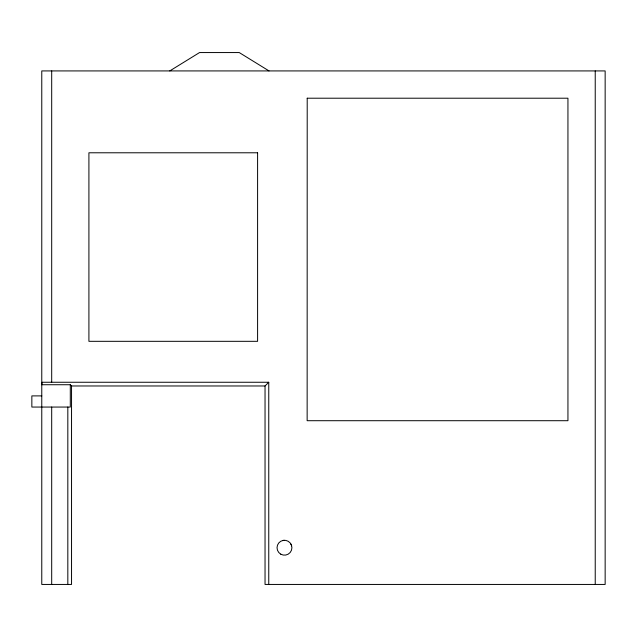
<?xml version="1.0" encoding="UTF-8"?>
<svg xmlns="http://www.w3.org/2000/svg" width="637" height="637" viewBox="0 0 637 637"><rect width="100%" height="100%" fill="white"/><g stroke="black" fill="none" stroke-linecap="round" stroke-linejoin="round"><path stroke-width="0.96" d="M268.758 382.256L42.114 382.256L41.771 384.732L70.301 384.732L71.543 385.974L71.543 584.44L41.771 584.44L41.771 70.922L605.15 70.922L605.15 584.44L265.04 584.44L265.04 385.974L268.758 382.256L268.758 584.44M169.776 70.922L199.548 52.56L239.241 52.56L269.013 70.922M282.541 540.534L284.468 540.28M71.543 385.974L265.04 385.974M41.771 395.895L31.85 395.895L31.85 407.059L70.301 407.059L70.301 384.732M290.918 543.998L291.658 545.798M595.229 70.922L595.229 584.44M67.825 407.059L67.825 584.44M51.693 70.922L51.693 382.256M51.693 407.059L51.693 584.44M307.209 98.209L307.145 420.707L567.941 420.707L567.941 98.209L307.209 98.209M257.595 152.784L88.909 152.784L88.909 341.321L257.595 341.321L257.595 152.784M280.75 554.166A7.445 7.445 0 0 0 291.913 547.724A7.445 7.445 0 0 0 280.75 541.275A7.445 7.445 0 0 0 280.75 554.166"/></g></svg>
